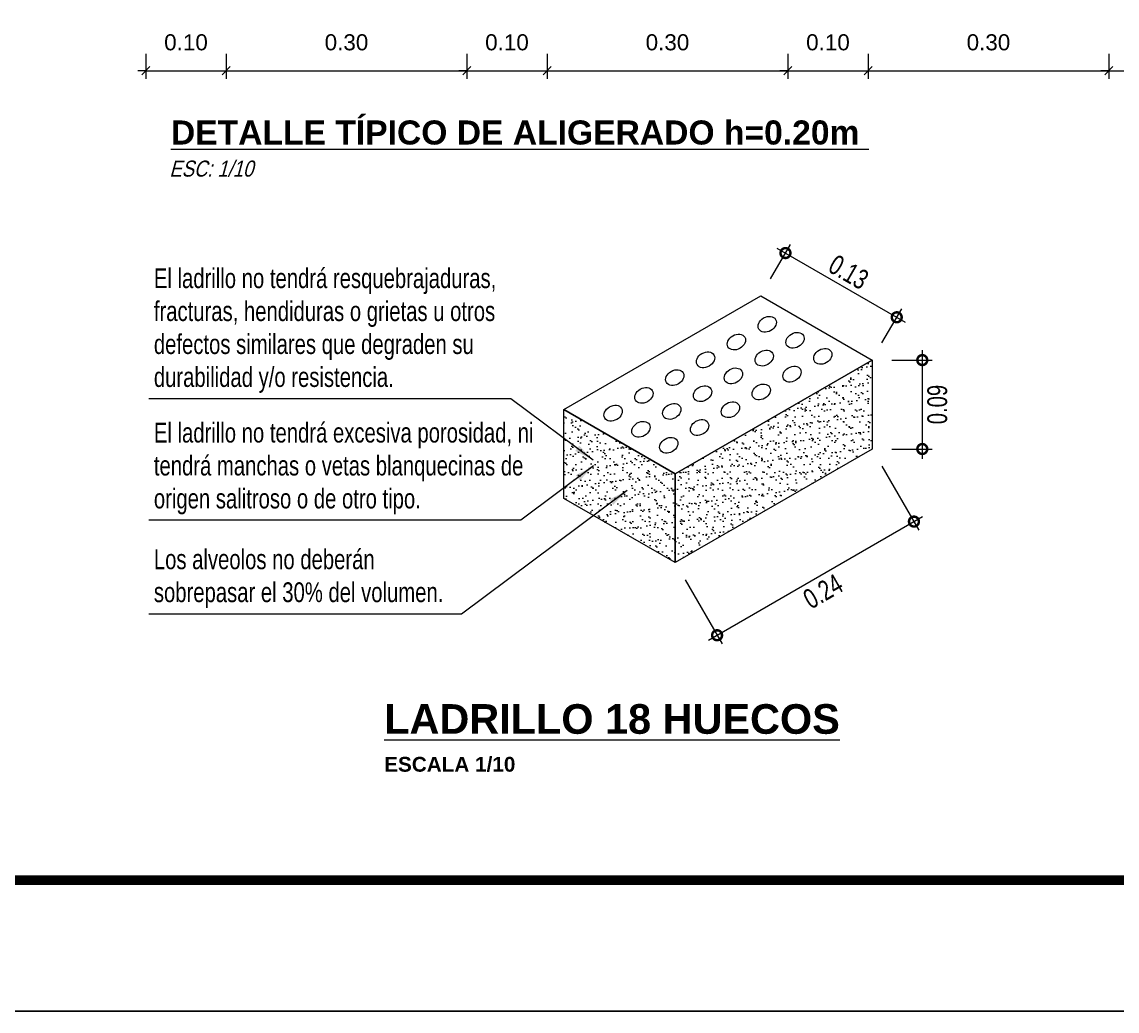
# Model space of a CAD drawing. Header units: millimetres. Extents: x -3570 to 5754, y -12788176 to 1214.
# Drawn here: x 3343.32 to 3348.86, y 1121.22 to 1126.23 of the extents above; entities that cross this region are included whole.
import ezdxf
from ezdxf import colors
from ezdxf.entities.mleader import LeaderData, LeaderLine
from ezdxf.enums import TextEntityAlignment as Align
from ezdxf.math import Vec2, Vec3

# ---------------------------------------------------------------- set-up
doc = ezdxf.new("R2010")
doc.units = ezdxf.units.MM
doc.linetypes.add('0', pattern=[0])
doc.linetypes.add('DASHED2', pattern=[93.75, 62.5, -31.25])
doc.layers.add('.D1 cotas', color=1, linetype='Continuous')
doc.layers.add('CIMIENTOCORR.', color=160, linetype='0')
for name, color, linetype, lineweight in [('ACOTACION', 250, 'Continuous', 0), ('ACOTACIONES', 2, 'Continuous', 5), ('G_Texto', 122, 'Continuous', 20), ('INDICADORES', 101, 'DASHED2', 13), ('LADRILLO', 30, 'Continuous', 0), ('MEMBR', 250, 'Continuous', 25), ('Texto', 7, 'Continuous', 5)]:
    doc.layers.add(name, color=color, linetype=linetype, lineweight=lineweight)
doc.styles.add('Anot 1.5mm simplex', font='simplex.shx', dxfattribs={"height": 0.0015})
doc.styles.add('ARIAL', font='arial.ttf')
doc.styles.add('BQR DETALLES', font='swisscl.ttf')
doc.styles.add('Lenin_Narrow', font='ARIALN.TTF')
doc.styles.add('LETRAS', font='arial.ttf')
doc.styles.add('Titulo Detalles', font='swissb.ttf')
doc.dimstyles.new('1en10', dxfattribs={"dimtxt": 0.02, "dimasz": 0.05, "dimexe": 0.03, "dimexo": 0.02, "dimgap": 0.01, "dimtad": 1, "dimtih": 1, "dimtoh": 1, "dimzin": 4, "dimdsep": 46, "dimtxsty": 'ARIAL', "dimblk": 'DOTSMALL', "dimcen": 1, "dimclrd": 223, "dimclre": 6, "dimclrt": 1, "dimazin": 1, "dimtfac": 1, "dimtmove": 0, "dimatfit": 3, "dimfxl": 1, "dimlwd": 5, "dimlwe": 5, "dimarcsym": 0})
doc.dimstyles.new('1en50', dxfattribs={"dimtxt": 0.1, "dimasz": 0.1, "dimexe": 0.05, "dimexo": 0.1, "dimgap": 0.025, "dimtad": 2, "dimdec": 3, "dimzin": 1, "dimdsep": 46, "dimtxsty": 'BQR DETALLES', "dimblk": 'DOTSMALL', "dimcen": 1, "dimdle": 0.05, "dimclrd": 1, "dimclre": 1, "dimclrt": 256, "dimazin": 0, "dimtfac": 1, "dimtdec": 3, "dimtmove": 0, "dimatfit": 3, "dimfxl": 1, "dimlwd": -1, "dimlwe": -1, "dimarcsym": 0})
doc.dimstyles.new('INDICADORES', dxfattribs={"dimtxt": 0.08, "dimasz": 0.1, "dimexe": 0.25, "dimexo": 0.1, "dimgap": 0.05, "dimtad": 1, "dimzin": 4, "dimdsep": 46, "dimtxsty": 'LETRAS', "dimblk1": 'ARCHTICK', "dimblk2": 'ARCHTICK', "dimsah": 1, "dimcen": 0.02, "dimclrd": 8, "dimclre": 8, "dimclrt": 256, "dimadec": 0, "dimazin": 0, "dimtfac": 1, "dimtmove": 2, "dimatfit": 3, "dimfxl": 1, "dimtolj": 1, "dimtzin": 4, "dimarcsym": 0})

# ---------------------------------------------------------------- blocks, each defined once
blk = doc.blocks.new('_DOTSMALL')
at = {"color": 0, "linetype": 'ByBlock', "const_width": 0.5}
blk.add_lwpolyline([(-0.0625, 0, 1), (0.0625, 0, 1)], format="xyb", close=True, dxfattribs=at)
blk = doc.blocks.new('*D79')
at = {"layer": 'ACOTACIONES', "color": 1, "transparency": 16777216}
for p, q in [((2190.6764, 883.0104), (2190.7764, 883.1836)), ((2190.7081, 883.1653), (2191.3576, 882.7903)), ((2191.2393, 882.6854), (2191.3393, 882.8586))]:
    blk.add_line(p, q, dxfattribs=at)
at = {"layer": 'Defpoints', "color": 0, "transparency": 16777216}
for p in [(2190.6264, 882.9238), (2191.3143, 882.8153), (2191.1893, 882.5988)]:
    blk.add_point(p, dxfattribs=at)
at = {"layer": 'ACOTACIONES', "color": 1, "transparency": 16777216, "xscale": 0.1, "yscale": 0.1, "zscale": 0.1}
for p, rotation in [((2190.7514, 883.1403), 150.0000000340367), ((2191.3143, 882.8153), 330.0000000340367)]:
    blk.add_blockref('_DOTSMALL', p, dxfattribs=dict(at, rotation=rotation))
at = {"layer": 'ACOTACIONES', "transparency": 16777216, "insert": (2191.071, 883.0439), "char_height": 0.1, "attachment_point": 5, "rotation": 330, "style": 'BQR DETALLES'}
blk.add_mtext('0.13', dxfattribs=at)
blk = doc.blocks.new('_ArchTick')
at = {"color": 0, "linetype": 'Continuous', "const_width": 0.15}
blk.add_lwpolyline([(-0.5, -0.5), (0.5, 0.5)], dxfattribs=at)
blk = doc.blocks.new('*D80')
at = {"color": 1, "transparency": 16777216}
for p, q in [((2191.4435, 882.6488), (2191.4435, 882.0988)), ((2191.2893, 882.5988), (2191.4935, 882.5988)), ((2191.2893, 882.1488), (2191.4935, 882.1488))]:
    blk.add_line(p, q, dxfattribs=at)
at = {"layer": 'Defpoints', "color": 0, "transparency": 16777216}
for p in [(2191.1893, 882.5988), (2191.1893, 882.1488), (2191.4435, 882.1488)]:
    blk.add_point(p, dxfattribs=at)
at = {"color": 1, "transparency": 16777216, "xscale": 0.1, "yscale": 0.1, "zscale": 0.1}
for p, rotation in [((2191.4435, 882.5988), 90), ((2191.4435, 882.1488), 270)]:
    blk.add_blockref('_DOTSMALL', p, dxfattribs=dict(at, rotation=rotation))
at = {"transparency": 16777216, "insert": (2191.5197, 882.3738), "char_height": 0.1, "attachment_point": 5, "rotation": 90, "style": 'BQR DETALLES'}
blk.add_mtext('0.09', dxfattribs=at)
blk = doc.blocks.new('*D81')
at = {"color": 1, "transparency": 16777216}
for p, q in [((2191.2393, 882.0622), (2191.4263, 881.7383)), ((2190.3621, 881.1816), (2191.4446, 881.8066)), ((2190.2434, 881.4872), (2190.4304, 881.1633))]:
    blk.add_line(p, q, dxfattribs=at)
at = {"layer": 'Defpoints', "color": 0, "transparency": 16777216}
for p in [(2191.1893, 882.1488), (2191.4013, 881.7816), (2190.1934, 881.5738)]:
    blk.add_point(p, dxfattribs=at)
at = {"color": 1, "transparency": 16777216, "xscale": 0.1, "yscale": 0.1, "zscale": 0.1}
for p, rotation in [((2191.4013, 881.7816), 30.00000001021341), ((2190.4054, 881.2066), 210.0000000102134)]:
    blk.add_blockref('_DOTSMALL', p, dxfattribs=dict(at, rotation=rotation))
at = {"transparency": 16777216, "insert": (2190.9414, 881.4281), "char_height": 0.1, "attachment_point": 5, "rotation": 30, "style": 'BQR DETALLES'}
blk.add_mtext('0.24', dxfattribs=at)
blk = doc.blocks.new('_None')
blk = doc.blocks.new('_Oblique')
at = {"color": 0, "linetype": 'ByBlock', "lineweight": -2}
blk.add_line((-0.5, -0.5), (0.5, 0.5), dxfattribs=at)
blk = doc.blocks.new('6')
at = {"layer": 'ACOTACION', "color": 6}
for p, q in [((3293.8043, 1584.1972), (3293.8043, 1584.0429)), ((3294.3043, 1584.1972), (3294.3043, 1584.0429)), ((3294.3043, 1584.1972), (3294.3043, 1584.0429)), ((3295.8043, 1584.1972), (3295.8043, 1584.0429)), ((3295.8043, 1584.1972), (3295.8043, 1584.0429)), ((3296.3043, 1584.1972), (3296.3043, 1584.0429)), ((3296.3043, 1584.1972), (3296.3043, 1584.0429)), ((3297.8043, 1584.1972), (3297.8043, 1584.0429)), ((3297.8043, 1584.1972), (3297.8043, 1584.0429)), ((3298.3043, 1584.1972), (3298.3043, 1584.0429)), ((3298.3043, 1584.1972), (3298.3043, 1584.0429)), ((3299.8043, 1584.1972), (3299.8043, 1584.0429)), ((3299.8043, 1584.1972), (3299.8043, 1584.0429))]:
    blk.add_line(p, q, dxfattribs=at)
at = {"layer": 'ACOTACION'}
for p, q in [((3293.8043, 1584.0929), (3293.7543, 1584.0929)), ((3293.8043, 1584.0929), (3294.3043, 1584.0929)), ((3294.3043, 1584.0929), (3294.3543, 1584.0929)), ((3294.3043, 1584.0929), (3295.8043, 1584.0929)), ((3295.8043, 1584.0929), (3295.7543, 1584.0929)), ((3295.8043, 1584.0929), (3296.3043, 1584.0929)), ((3296.3043, 1584.0929), (3296.3543, 1584.0929)), ((3296.3043, 1584.0929), (3297.8043, 1584.0929)), ((3297.8043, 1584.0929), (3297.7543, 1584.0929)), ((3297.8043, 1584.0929), (3298.3043, 1584.0929)), ((3298.3043, 1584.0929), (3298.3543, 1584.0929)), ((3298.3043, 1584.0929), (3299.8043, 1584.0929)), ((3299.8043, 1584.0929), (3299.7543, 1584.0929)), ((3299.8043, 1584.0929), (3300.3043, 1584.0929))]:
    blk.add_line(p, q, dxfattribs=at)
at = {"layer": 'ACOTACION', "xscale": 0.05, "yscale": 0.05, "zscale": 0.05}
for p in [(3293.8043, 1584.0929), (3295.8043, 1584.0929), (3295.8043, 1584.0929), (3297.8043, 1584.0929), (3297.8043, 1584.0929), (3299.8043, 1584.0929), (3299.8043, 1584.0929)]:
    blk.add_blockref('_Oblique', p, dxfattribs=at)
at = {"layer": 'ACOTACION', "xscale": 0.05, "yscale": 0.05, "zscale": 0.05, "rotation": 180}
for p in [(3294.3043, 1584.0929), (3294.3043, 1584.0929), (3296.3043, 1584.0929), (3296.3043, 1584.0929), (3298.3043, 1584.0929), (3298.3043, 1584.0929)]:
    blk.add_blockref('_Oblique', p, dxfattribs=at)
at = {"layer": 'ACOTACION', "color": 3, "char_height": 0.1, "attachment_point": 5, "style": 'ARIAL'}
for s, insert in [('0.10', (3294.0543, 1584.269)), ('0.30', (3295.0543, 1584.269)), ('0.10', (3296.0543, 1584.269)), ('0.30', (3297.0543, 1584.269)), ('0.10', (3298.0543, 1584.269)), ('0.30', (3299.0543, 1584.269))]:
    blk.add_mtext(s, dxfattribs=dict(at, insert=insert))
at = {"layer": 'G_Texto', "style": 'Titulo Detalles'}
blk.add_text('%%UDETALLE TÍPICO DE ALIGERADO h=0.20m ', height=0.15, dxfattribs=at).set_placement((3293.9605, 1583.7077), align=Align.MIDDLE_LEFT)
at = {"layer": 'G_Texto', "style": 'Lenin_Narrow', "oblique": 15}
blk.add_text('ESC: 1/10', height=0.1, dxfattribs=at).set_placement((3293.9508, 1583.4826), align=Align.MIDDLE_LEFT)
blk = doc.blocks.new('LADRILLO 18 HUECOS')
at = {"layer": 'LADRILLO', "linetype": 'ByBlock', "true_color": 0xf26722}
h = blk.add_hatch(dxfattribs=at)
h.set_pattern_fill('AR-SAND', color=30, scale=0.00125, style=0)
h.set_pattern_definition([(37.5, (1099.869983, 441.127717), (-0.0020000391, 0.0611766547), [0, -0.04826, 0, -0.053975, 0, -0.05159375]), (7.5, (1099.86998, 441.12772), (0.0561904104, 0.0896031376), [0, -0.026035, 0, -0.0434975, 0, -0.01666875]), (327.5, (1099.83093, 441.127717), (0.0988740463, 0.000179648), [0, -0.015875, 0, -0.05715, 0, -0.0746125]), (317.5, (1099.83093, 441.12772), (0.0954445566, 0.0278661654), [0, -0.0079375, 0, -0.037465, 0, -0.0428625])])
h.paths.add_polyline_path([(2190.1934, 882.0238), (2190.1934, 881.5738), (2191.1893, 882.1488), (2191.1893, 882.5988)])
h.paths.add_polyline_path([(2189.6304, 882.3488), (2189.6304, 881.8988), (2190.1934, 881.5738), (2190.1934, 882.0238)])
at = {"layer": 'LADRILLO', "color": 30, "linetype": 'ByBlock', "true_color": 0xf26722}
for points in [[(2189.6304, 882.3488), (2190.6264, 882.9238), (2191.1893, 882.5988), (2190.1934, 882.0238)], [(2190.1934, 882.0238), (2191.1893, 882.5988), (2191.1893, 882.1488), (2190.1934, 881.5738)], [(2190.1934, 882.0238), (2190.1934, 881.5738), (2189.6304, 881.8988), (2189.6304, 882.3488)]]:
    blk.add_lwpolyline(points, close=True, dxfattribs=at)
for centre in [(2190.6589, 882.7801), (2190.503, 882.6901), (2190.7996, 882.6988), (2190.3471, 882.6001), (2190.6437, 882.6088), (2190.9403, 882.6176), (2190.1912, 882.5101), (2190.4878, 882.5188), (2190.7844, 882.5276), (2190.6285, 882.4376), (2190.0353, 882.4201), (2190.3319, 882.4288), (2189.8794, 882.3301), (2190.176, 882.3388), (2190.4727, 882.3476), (2190.0202, 882.2488), (2190.3168, 882.2576), (2190.1609, 882.1676)]:
    blk.add_ellipse(centre, major_axis=(-0.0425, -0.0245), ratio=0.746929, dxfattribs=at)
at = {"layer": 'G_Texto', "insert": (2188.7213, 880.514), "char_height": 0.15, "attachment_point": 7, "style": 'Titulo Detalles'}
blk.add_mtext('{\\LLADRILLO 18 HUECOS}\\P{\\H0.066667x;\\P\\pxql;\\H7.5x;ESCALA 1/10}', dxfattribs=at)
at = {"layer": 'Texto', "char_height": 0.1, "attachment_point": 7, "style": 'BQR DETALLES'}
for s, insert, width in [('El ladrillo no tendrá resquebrajaduras, fracturas, hendiduras o grietas u otros defectos similares que degraden su durabilidad y/o resistencia.', (2187.5561, 882.4328), 1.819643), ('El ladrillo no tendrá excesiva porosidad, ni tendrá manchas o vetas blanquecinas de origen salitroso o de otro tipo.', (2187.5561, 881.8181), 1.916368)]:
    blk.add_mtext(s, dxfattribs=dict(at, insert=insert, width=width))
at = {"layer": 'Texto', "insert": (2187.5561, 881.344), "char_height": 0.1, "attachment_point": 7, "style": 'BQR DETALLES'}
blk.add_mtext('Los alveolos no deberán\\Psobrepasar el 30% del volumen.', dxfattribs=at)
at = {"color": 3}
dim = blk.add_linear_dim(base=(2191.4435, 882.1488), p1=(2191.1893, 882.5988), p2=(2191.1893, 882.1488), angle=90, text='0.09', dimstyle='1en50', dxfattribs=at)
dim.commit()
dim.dimension.update_dxf_attribs({"geometry": '*D80', "text_midpoint": (2191.5197, 882.3738)})
dim = blk.add_aligned_dim(p1=(2190.1934, 881.5738), p2=(2191.1893, 882.1488), distance=-0.424, text='0.24', dimstyle='1en50')
dim.commit()
dim.dimension.update_dxf_attribs({"geometry": '*D81', "text_midpoint": (2190.9414, 881.4281)})
at = {"layer": 'ACOTACIONES'}
dim = blk.add_aligned_dim(p1=(2190.6264, 882.9238), p2=(2191.1893, 882.5988), distance=0.25, dimstyle='1en10', dxfattribs=at)
dim.commit()
dim.dimension.update_dxf_attribs({"geometry": '*D79', "text_midpoint": (2191.071, 883.0439)})
at = {"layer": 'INDICADORES'}
for points in [[(2189.778, 882.0927), (2189.3626, 882.4028), (2187.5311, 882.4028)], [(2189.7808, 882.063), (2189.4126, 881.7881), (2187.5311, 881.7881)], [(2189.9501, 881.9393), (2189.1126, 881.314), (2187.5311, 881.314)]]:
    blk.add_leader(points, dimstyle='INDICADORES', dxfattribs=at)
blk = doc.blocks.new('gwtg')
at = {"layer": '.D1 cotas'}
ml = blk.add_multileader_mtext('Standard', dxfattribs=at)
ml.set_content('2∅3/8" ', color=7, style='Anot 1.5mm simplex')
ml.set_leader_properties()
ml.set_arrow_properties(name='NONE')
ml.build(insert=Vec2(0, 0))
ml.multileader.update_dxf_attribs({"text_left_attachment_type": 6, "text_right_attachment_type": 6, "dogleg_length": 0.005, "arrow_head_size": 0.05, "scale": 25})
ctx = ml.context
ctx.base_point, ctx.scale, ctx.char_height, ctx.arrow_head_size, ctx.landing_gap_size, ctx.plane_origin = Vec3(3375.3436, 1130.6174, 6905.0562), 25, 0.0375, 0.05, 0.05, Vec3(3375.2002, 1130.6555, 6905.0562)
ctx.left_attachment, ctx.right_attachment = 6, 6
notes = []
notes.append((ctx, [(0, (1, 1, 0), (3375.3022, 1130.6174, 6905.0562), (1, 0), 0.0414, [(3, [(3375.195, 1130.473, 6905.0562), (3375.2121, 1130.5232, 6905.0562)], 0, [])])]))
ctx.mtext.insert, ctx.mtext.width, ctx.mtext.flow_direction = Vec3(3375.3936, 1130.6674, 6905.0562), 0.734267, 5
ml = blk.add_multileader_mtext('Standard', dxfattribs=at)
ml.set_content('2∅3/8" ', color=7, style='Anot 1.5mm simplex')
ml.set_leader_properties()
ml.set_arrow_properties(name='NONE')
ml.build(insert=Vec2(0, 0))
ml.multileader.update_dxf_attribs({"text_left_attachment_type": 6, "text_right_attachment_type": 6, "dogleg_length": 0.005, "arrow_head_size": 0.05, "scale": 25})
ctx = ml.context
ctx.base_point, ctx.scale, ctx.char_height, ctx.arrow_head_size, ctx.landing_gap_size, ctx.plane_origin = Vec3(3375.3921, 1130.5636, 6905.0562), 25, 0.0375, 0.05, 0.05, Vec3(3375.2707, 1130.6303, 6905.0562)
ctx.left_attachment, ctx.right_attachment = 6, 6
notes.append((ctx, [(0, (1, 1, 0), (3375.3507, 1130.5636, 6905.0562), (1, 0), 0.0414, [(3, [(3375.2655, 1130.4478, 6905.0562), (3375.2825, 1130.498, 6905.0562)], 0, [])])]))
ctx.mtext.insert, ctx.mtext.width, ctx.mtext.flow_direction = Vec3(3375.4421, 1130.6136, 6905.0562), 0.734267, 5
ml = blk.add_multileader_mtext('Standard', dxfattribs=at)
ml.set_content('2∅3/8" ', color=7, style='Anot 1.5mm simplex')
ml.set_leader_properties()
ml.set_arrow_properties(name='NONE')
ml.build(insert=Vec2(0, 0))
ml.multileader.update_dxf_attribs({"text_left_attachment_type": 6, "text_right_attachment_type": 6, "dogleg_length": 0.005, "arrow_head_size": 0.05, "scale": 25})
ctx = ml.context
ctx.base_point, ctx.scale, ctx.char_height, ctx.arrow_head_size, ctx.landing_gap_size, ctx.plane_origin = Vec3(3375.4533, 1130.5118, 6905.0562), 25, 0.0375, 0.05, 0.05, Vec3(3375.3364, 1130.6025, 6905.0562)
ctx.left_attachment, ctx.right_attachment = 6, 6
notes.append((ctx, [(0, (1, 1, 0), (3375.4119, 1130.5118, 6905.0562), (1, 0), 0.0414, [(3, [(3375.3312, 1130.42, 6905.0562), (3375.3482, 1130.4702, 6905.0562)], 0, [])])]))
ctx.mtext.insert, ctx.mtext.width, ctx.mtext.flow_direction = Vec3(3375.5033, 1130.5618, 6905.0562), 0.734267, 5
for ctx, leaders in notes:
    for number, flags, end, landing, length, lines in leaders:
        leader = LeaderData()
        leader.index, (leader.has_last_leader_line, leader.has_dogleg_vector, leader.attachment_direction) = number, flags
        leader.last_leader_point, leader.dogleg_vector, leader.dogleg_length = Vec3(end), Vec3(landing), length
        for number, points, colour, breaks in lines:
            line = LeaderLine()
            line.index, line.vertices, line.color, line.breaks = number, Vec3.list(points), colors.encode_raw_color(colour), breaks
            leader.lines.append(line)
        ctx.leaders.append(leader)

msp = doc.modelspace()

# ---------------------------------------------------------------- linework, layer by layer
at = {"color": 6, "lineweight": 25, "elevation": 1333}
msp.add_lwpolyline([(3316.1776, 1150.9201), (3358.1776, 1150.9201), (3358.1776, 1121.2201), (3316.1776, 1121.2201)], close=True, dxfattribs=at)
at = {"layer": 'MEMBR', "color": 7, "lineweight": 53, "ltscale": 0.025, "const_width": 0.0499}
msp.add_lwpolyline([(3316.7325, 1150.5826), (3357.7325, 1150.5826), (3357.7325, 1121.8826), (3316.7325, 1121.8826)], close=True, dxfattribs=at)

# ---------------------------------------------------------------- block references
at = {"xscale": 2, "yscale": 2, "zscale": 2}
msp.add_blockref('gwtg', (-3410.3987, -1137.303), dxfattribs=at)
at = {"layer": 'ACOTACIONES'}
msp.add_blockref('LADRILLO 18 HUECOS', (1156.4266, 241.9152), dxfattribs=at)
at = {"layer": 'CIMIENTOCORR.', "xscale": 0.8118970191959105, "yscale": 0.8118970191959105, "zscale": 0.8118970191959105}
msp.add_blockref('6', (669.7124, -160.142), dxfattribs=at)

doc.saveas('drawing.dxf')
